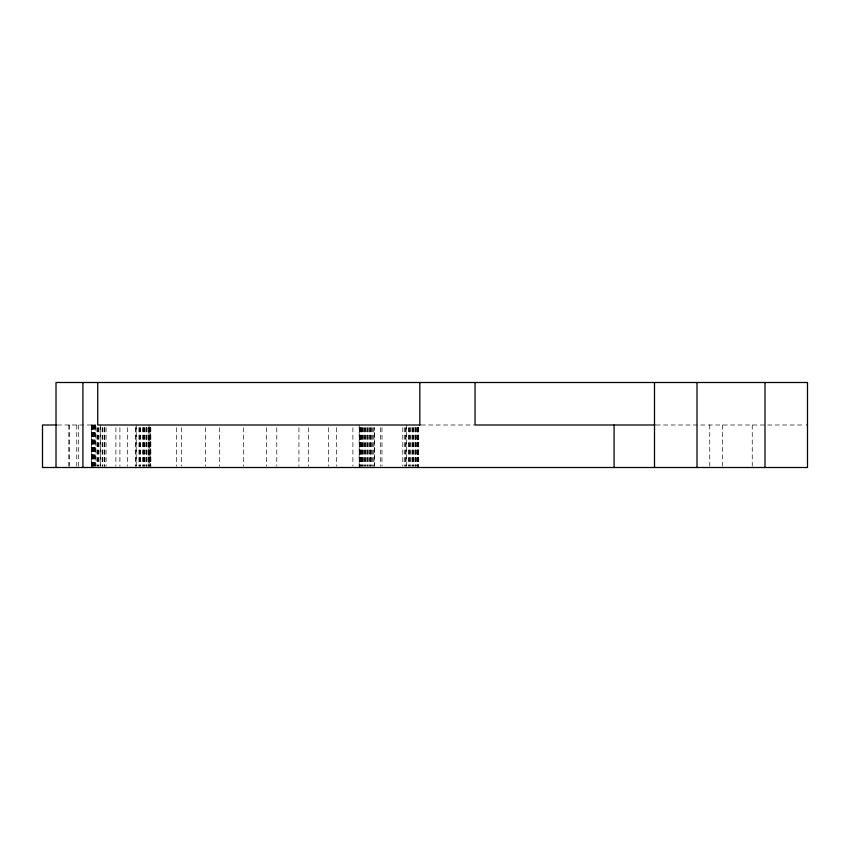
<?xml version="1.0" encoding="UTF-8"?>
<svg xmlns="http://www.w3.org/2000/svg" width="850" height="850" viewBox="0 0 850 850"><rect width="100%" height="100%" fill="white"/><g stroke="black" fill="none" stroke-linecap="round" stroke-linejoin="round"><path stroke-width="0.64" stroke-dasharray="4.25 3.19" d="M57.343 425L95.901 425M421.164 425L474.502 425M656.094 425L804.865 425M752.25 425L752.25 466.172M722.5 425L722.5 466.172M709.75 425L709.75 466.172M418.572 427.656L418.572 466.172M418.54 427.656L418.444 466.172M418.306 427.656L418.306 466.172M417.828 427.656L417.828 466.172M417.637 427.656L417.637 466.172M417.339 427.656L417.339 466.172M417.053 427.656L417.053 466.172M416.118 427.656L416.118 466.172M415.777 427.656L415.777 466.172M415.321 427.656L415.321 466.172M414.885 427.656L414.885 466.172M413.567 427.656L413.567 466.172M413.1 427.656L413.1 466.172M412.505 427.656L412.505 466.172M411.963 427.656L411.963 466.172M410.337 427.656L410.337 466.172M409.785 427.656L409.785 466.172M409.094 427.656L409.094 466.172M408.478 427.656L408.478 466.172M406.672 425L406.672 466.172M406.066 427.656L406.066 466.172M405.312 427.656L405.312 466.172M404.664 427.656L404.664 466.172M402.794 427.656L402.794 466.172M381.979 427.656L381.979 466.172M380.619 427.656L380.619 466.172M373.362 427.656L373.362 466.172M372.651 427.656L372.651 466.172M371.471 427.656L371.471 466.172M370.77 427.656L370.77 466.172M370.706 427.656L370.706 466.172M369.538 427.656L369.538 466.172M368.858 427.656L368.858 466.172M367.763 427.656L367.763 466.172M367.126 427.656L367.126 466.172M366.01 427.656L366.01 466.172M365.426 427.656L365.426 466.172M364.48 427.656L364.48 466.172M363.949 427.656L363.949 466.172M363.035 427.656L363.035 466.172M362.567 427.656L362.567 466.172M361.845 427.656L361.845 466.172M361.452 427.656L361.452 466.172M360.814 427.656L360.814 466.172M360.496 427.656L360.496 466.172M360.039 427.656L360.039 466.172M359.816 427.656L359.816 466.172M359.476 427.656L359.476 466.172M359.337 427.656L359.242 466.172M359.189 425L359.136 466.172M352.899 427.656L352.899 466.172M336.685 427.656L336.685 466.172M328.419 427.656L328.419 466.172M308.561 427.656L308.561 466.172M298.934 427.656L298.934 466.172M276.792 427.656L276.792 466.172M266.464 427.656L266.464 466.172M243.536 427.656L243.536 466.172M219.566 427.656L219.566 466.172M205.434 427.656L205.434 466.172M181.369 427.656L181.369 466.172M176.354 427.656L176.354 466.172M150.822 427.656L150.875 466.172M150.546 427.656L150.546 466.172L150.312 427.656M150.078 427.656L150.078 466.172M149.271 427.656L149.271 466.172M149.048 425L149.048 466.172L148.984 427.656M148.771 427.656L148.771 466.172M148.389 427.656L148.389 466.172M147.093 427.656L147.093 466.172M146.667 427.656L146.667 466.172M146.37 427.656L146.37 466.172M145.839 427.656L145.839 466.172M144.383 427.656L144.383 466.172M144.16 427.656L144.16 466.172M143.618 427.656L143.618 466.172M143.246 427.656L143.246 466.172M142.619 427.656L142.619 466.172M140.664 427.656L140.664 466.172M140.059 427.656L140.059 466.172M139.644 427.656L139.644 466.172M138.954 427.656L138.954 466.172M136.212 425L136.212 466.172M136 427.656L136 466.172M135.787 427.656L135.787 466.172M127.5 427.656L127.5 466.172M119.903 427.656L119.903 466.172M115.897 427.656L115.897 466.172M106.059 427.656L106.059 466.172M104.805 427.656L104.805 466.172M104.507 427.656L104.507 466.172M104.104 427.656L104.104 466.172M102.584 427.656L102.584 466.172M102.213 427.656L102.213 466.172M100.746 427.656L100.746 466.172M100.374 425L100.374 466.172M98.983 427.656L98.983 466.172M98.642 427.656L98.642 466.172M97.357 427.656L97.357 466.172M97.038 427.656L97.038 466.172M95.869 426.328L95.901 466.172M95.593 425L95.593 466.172M94.573 425L94.573 466.172M94.329 425L94.329 466.172M93.468 425L93.468 466.172M93.277 425L93.277 466.172M92.831 425L92.831 466.172M92.586 425L92.586 466.172M92.427 425L92.427 466.172M91.927 425L91.927 466.172M91.832 425L91.832 466.172M91.534 466.172L91.534 425L91.375 466.172M78.699 425L78.699 466.172M76.766 425L76.766 466.172M69.445 425L69.445 466.172M68.786 425L68.786 466.172M374.691 466.172L374.691 427.656L374.638 466.172"/><path stroke-width="1.27" d="M56.355 425L42.5 425L42.5 467.5L807.5 467.5L807.5 382.5L56.015 382.5L56.015 467.5M420.102 425L97.718 425L97.718 382.5M655.18 425L475.044 425L475.044 382.5M806.778 425L807.5 425M765 382.5L765 467.5M697 382.5L697 467.5M654.5 382.5L654.5 467.5M614.082 425L614.082 467.5M419.836 382.5L419.836 425M82.918 382.5L82.918 467.5"/></g></svg>
